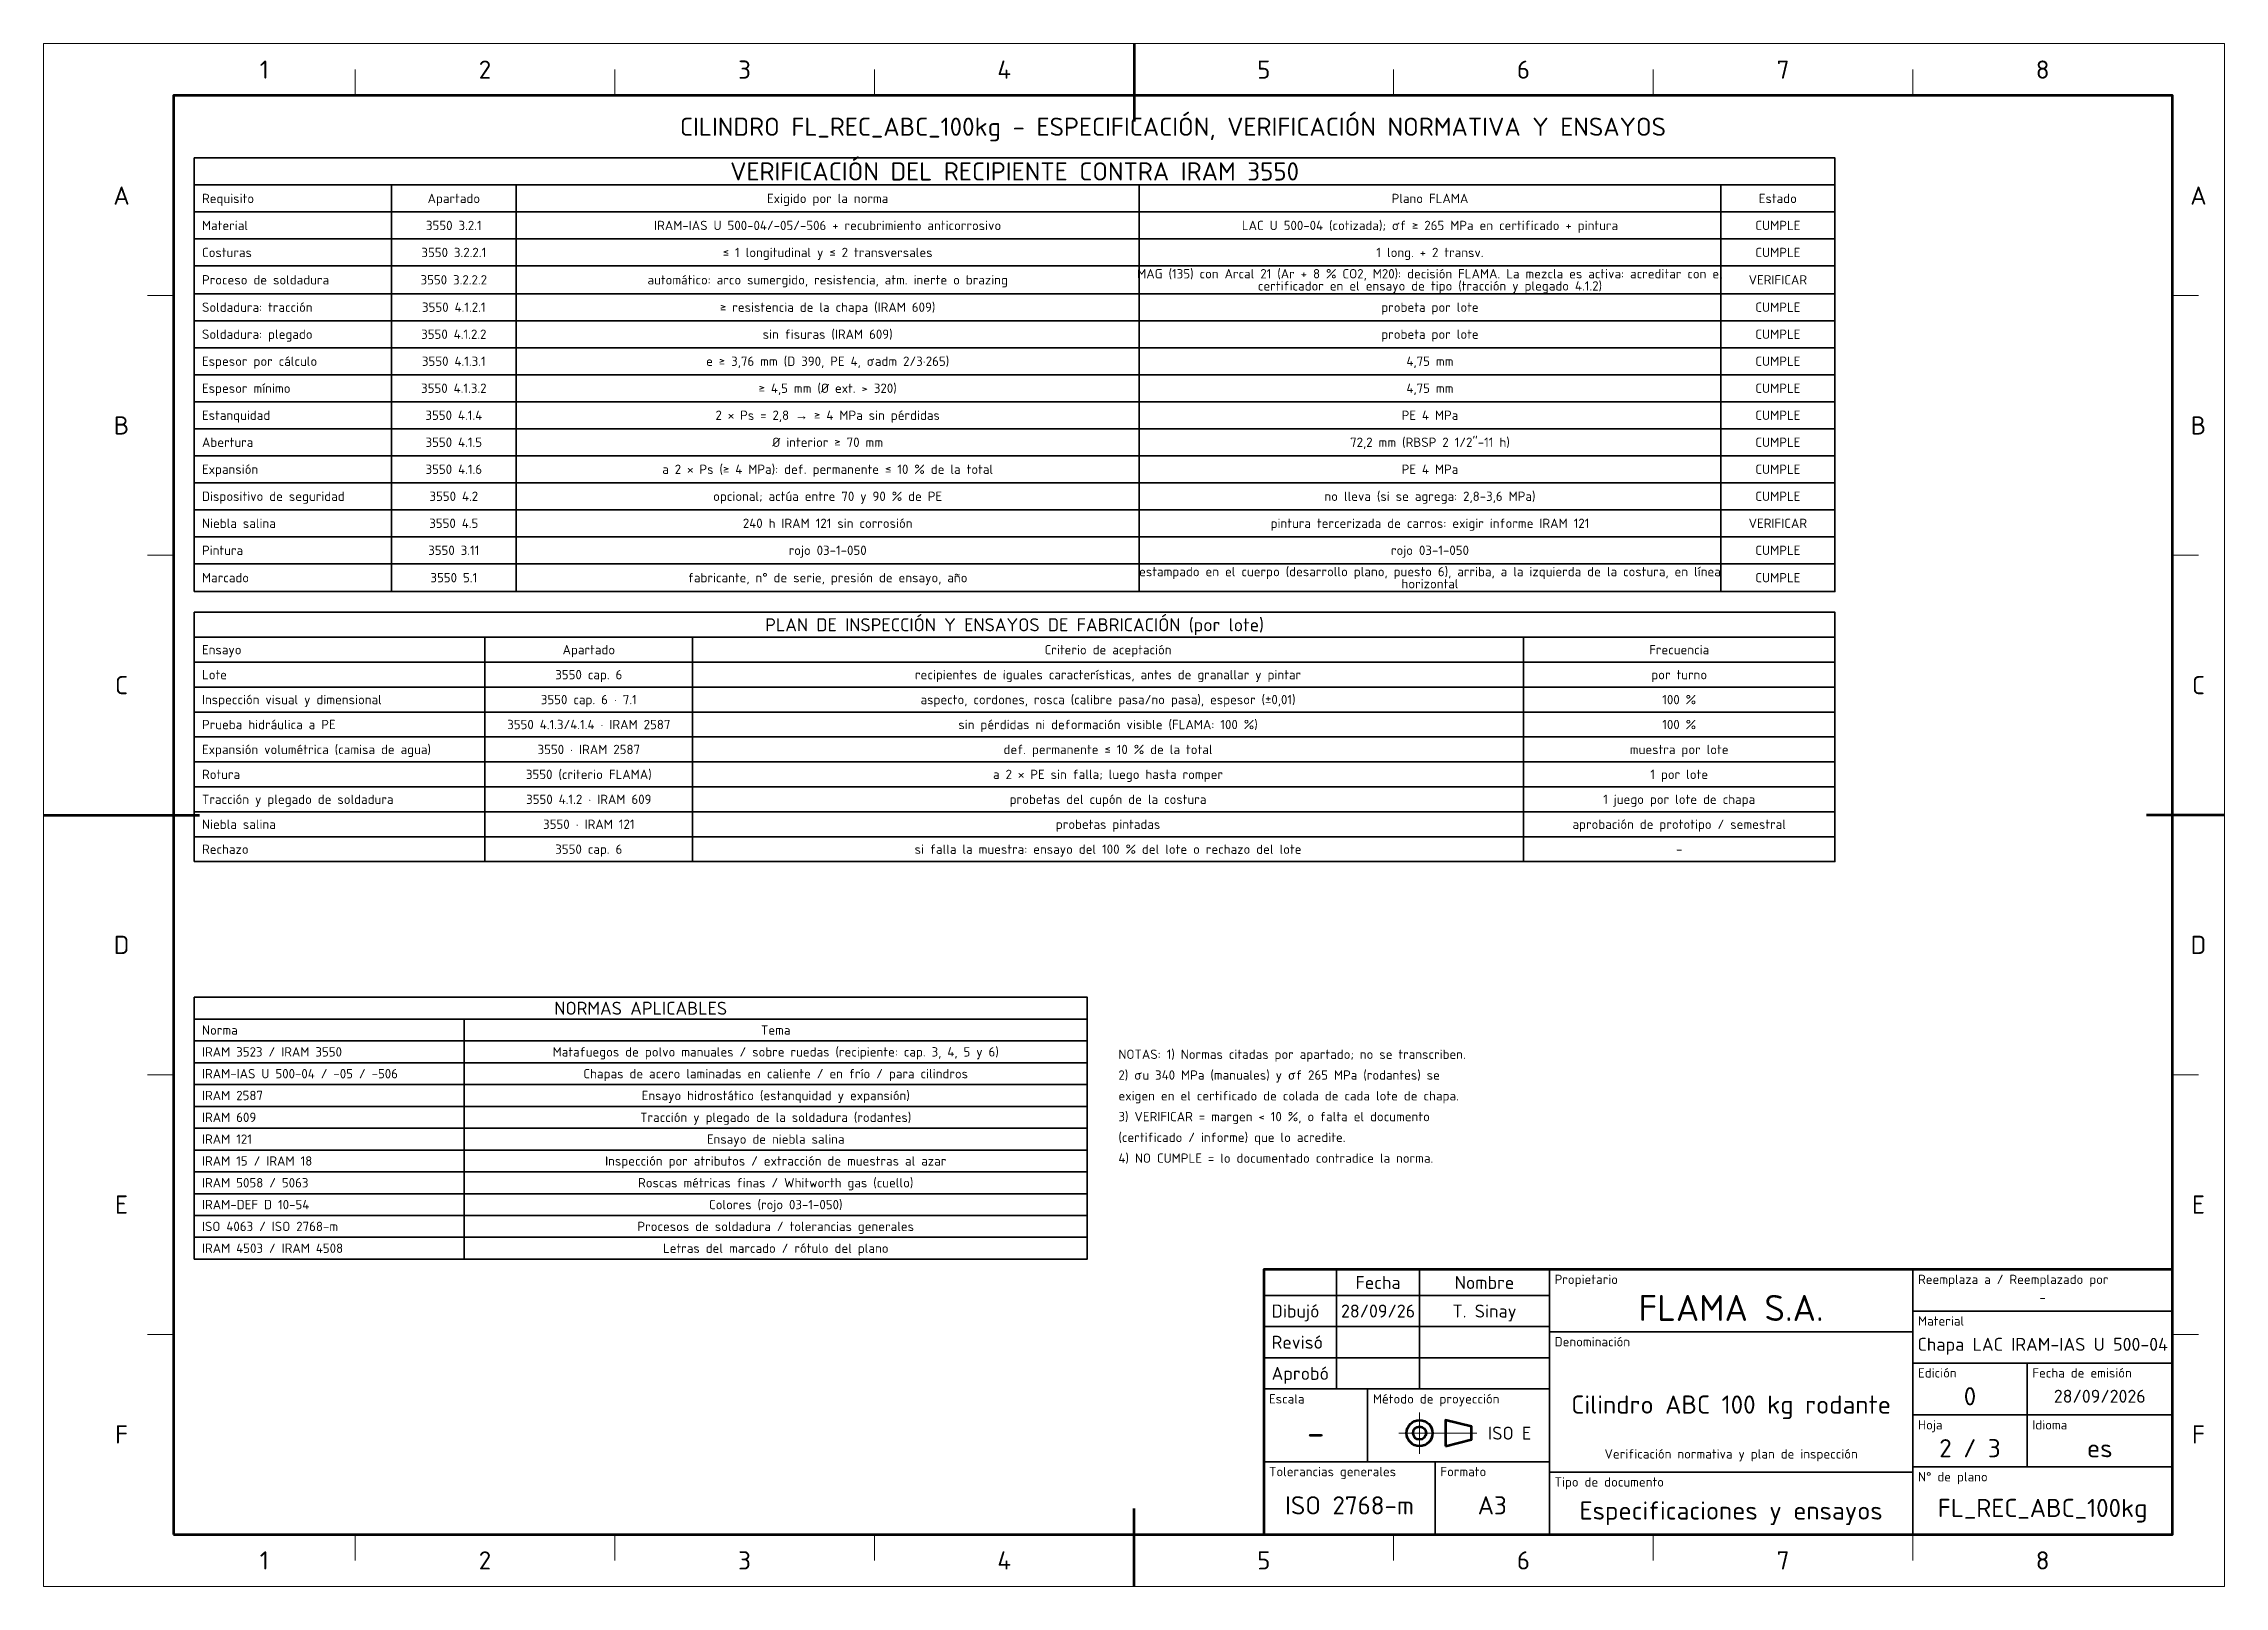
# Paper-space layout 'Hoja2_Especificaciones' of a CAD drawing. Header units: millimetres. Extents: x 0 to 420, y 0 to 297.
# The model-space entities are those that its viewports show. They can reach past a viewport. Long polylines and large blocks are cut down to what shows.
import ezdxf
from ezdxf.enums import TextEntityAlignment as Align

# ---------------------------------------------------------------- set-up
doc = ezdxf.new("R2010")
doc.units = ezdxf.units.MM
doc.linetypes.add('IRAM-F-TRAZO-PUNTO', pattern=[20, 15, -2, 1, -2])
for name, color, linetype, lineweight in [('01-VISIBLE', 7, 'CONTINUOUS', 70), ('03-EJE', 1, 'IRAM-F-TRAZO-PUNTO', 18), ('06-TEXTO', 7, 'CONTINUOUS', 25), ('07-RECUADRO', 7, 'CONTINUOUS', 70), ('08-FINA', 5, 'CONTINUOUS', 18), ('10-ROTULO', 7, 'CONTINUOUS', 35), ('11-TEXTO-ROTULO', 7, 'CONTINUOUS', 25)]:
    doc.layers.add(name, color=color, linetype=linetype, lineweight=lineweight)
doc.styles.add('ISO3098', font='isocpeur.ttf')

msp = doc.modelspace()

# ---------------------------------------------------------------- linework, layer by layer
at = {"layer": '01-VISIBLE'}
msp.add_lwpolyline([(924, 27), (929, 28.25), (929, 30.75), (924, 32)], close=True, dxfattribs=at)
for radius in [2.5, 1.25]:
    msp.add_circle((919, 29.5), radius, dxfattribs=at)
at = {"layer": '03-EJE'}
for p, q in [((915, 29.5), (930.5, 29.5)), ((919, 25.5), (919, 33.5))]:
    msp.add_line(p, q, dxfattribs=at)
at = {"layer": '07-RECUADRO'}
for p, q in [((864, 297), (864, 282)), ((654, 148.5), (684, 148.5)), ((1074, 148.5), (1059, 148.5)), ((864, 0), (864, 15))]:
    msp.add_line(p, q, dxfattribs=at)
for points in [[(679, 10), (1064, 10), (1064, 287), (679, 287)], [(889, 10), (1064, 10), (1064, 61), (889, 61)]]:
    msp.add_lwpolyline(points, close=True, dxfattribs=at)
at = {"layer": '08-FINA'}
for p, q in [((714, 287), (714, 292)), ((764, 287), (764, 292)), ((814, 287), (814, 292)), ((914, 287), (914, 292)), ((964, 287), (964, 292)), ((1014, 287), (1014, 292)), ((679, 248.5), (674, 248.5)), ((1064, 248.5), (1069, 248.5)), ((679, 198.5), (674, 198.5)), ((1064, 198.5), (1069, 198.5)), ((679, 98.5), (674, 98.5)), ((1064, 98.5), (1069, 98.5)), ((679, 48.5), (674, 48.5)), ((1064, 48.5), (1069, 48.5)), ((714, 10), (714, 5)), ((764, 10), (764, 5)), ((814, 10), (814, 5)), ((914, 10), (914, 5)), ((964, 10), (964, 5)), ((1014, 10), (1014, 5))]:
    msp.add_line(p, q, dxfattribs=at)
msp.add_lwpolyline([(654, 0), (1074, 0), (1074, 297), (654, 297)], close=True, dxfattribs=at)
at = {"layer": '10-ROTULO'}
for points in [[(683, 269.8), (999, 269.8), (999, 275), (683, 275)], [(683, 264.6), (721, 264.6), (721, 269.8), (683, 269.8)], [(721, 264.6), (745, 264.6), (745, 269.8), (721, 269.8)], [(745, 264.6), (865, 264.6), (865, 269.8), (745, 269.8)], [(865, 264.6), (977, 264.6), (977, 269.8), (865, 269.8)], [(977, 264.6), (999, 264.6), (999, 269.8), (977, 269.8)], [(683, 259.4), (721, 259.4), (721, 264.6), (683, 264.6)], [(721, 259.4), (745, 259.4), (745, 264.6), (721, 264.6)], [(745, 259.4), (865, 259.4), (865, 264.6), (745, 264.6)], [(865, 259.4), (977, 259.4), (977, 264.6), (865, 264.6)], [(977, 259.4), (999, 259.4), (999, 264.6), (977, 264.6)], [(683, 254.2), (721, 254.2), (721, 259.4), (683, 259.4)], [(721, 254.2), (745, 254.2), (745, 259.4), (721, 259.4)], [(745, 254.2), (865, 254.2), (865, 259.4), (745, 259.4)], [(865, 254.2), (977, 254.2), (977, 259.4), (865, 259.4)], [(977, 254.2), (999, 254.2), (999, 259.4), (977, 259.4)], [(683, 248.86), (721, 248.86), (721, 254.2), (683, 254.2)], [(721, 248.86), (745, 248.86), (745, 254.2), (721, 254.2)], [(745, 248.86), (865, 248.86), (865, 254.2), (745, 254.2)], [(865, 248.86), (977, 248.86), (977, 254.2), (865, 254.2)], [(977, 248.86), (999, 248.86), (999, 254.2), (977, 254.2)], [(683, 243.66), (721, 243.66), (721, 248.86), (683, 248.86)], [(721, 243.66), (745, 243.66), (745, 248.86), (721, 248.86)], [(745, 243.66), (865, 243.66), (865, 248.86), (745, 248.86)], [(865, 243.66), (977, 243.66), (977, 248.86), (865, 248.86)], [(977, 243.66), (999, 243.66), (999, 248.86), (977, 248.86)], [(683, 238.46), (721, 238.46), (721, 243.66), (683, 243.66)], [(721, 238.46), (745, 238.46), (745, 243.66), (721, 243.66)], [(745, 238.46), (865, 238.46), (865, 243.66), (745, 243.66)], [(865, 238.46), (977, 238.46), (977, 243.66), (865, 243.66)], [(977, 238.46), (999, 238.46), (999, 243.66), (977, 243.66)], [(683, 233.26), (721, 233.26), (721, 238.46), (683, 238.46)], [(721, 233.26), (745, 233.26), (745, 238.46), (721, 238.46)], [(745, 233.26), (865, 233.26), (865, 238.46), (745, 238.46)], [(865, 233.26), (977, 233.26), (977, 238.46), (865, 238.46)], [(977, 233.26), (999, 233.26), (999, 238.46), (977, 238.46)], [(683, 228.06), (721, 228.06), (721, 233.26), (683, 233.26)], [(721, 228.06), (745, 228.06), (745, 233.26), (721, 233.26)], [(745, 228.06), (865, 228.06), (865, 233.26), (745, 233.26)], [(865, 228.06), (977, 228.06), (977, 233.26), (865, 233.26)], [(977, 228.06), (999, 228.06), (999, 233.26), (977, 233.26)], [(683, 222.86), (721, 222.86), (721, 228.06), (683, 228.06)], [(721, 222.86), (745, 222.86), (745, 228.06), (721, 228.06)], [(745, 222.86), (865, 222.86), (865, 228.06), (745, 228.06)], [(865, 222.86), (977, 222.86), (977, 228.06), (865, 228.06)], [(977, 222.86), (999, 222.86), (999, 228.06), (977, 228.06)], [(683, 217.66), (721, 217.66), (721, 222.86), (683, 222.86)], [(721, 217.66), (745, 217.66), (745, 222.86), (721, 222.86)], [(745, 217.66), (865, 217.66), (865, 222.86), (745, 222.86)], [(865, 217.66), (977, 217.66), (977, 222.86), (865, 222.86)], [(977, 217.66), (999, 217.66), (999, 222.86), (977, 222.86)], [(683, 212.46), (721, 212.46), (721, 217.66), (683, 217.66)], [(721, 212.46), (745, 212.46), (745, 217.66), (721, 217.66)], [(745, 212.46), (865, 212.46), (865, 217.66), (745, 217.66)], [(865, 212.46), (977, 212.46), (977, 217.66), (865, 217.66)], [(977, 212.46), (999, 212.46), (999, 217.66), (977, 217.66)], [(683, 207.26), (721, 207.26), (721, 212.46), (683, 212.46)], [(721, 207.26), (745, 207.26), (745, 212.46), (721, 212.46)], [(745, 207.26), (865, 207.26), (865, 212.46), (745, 212.46)], [(865, 207.26), (977, 207.26), (977, 212.46), (865, 212.46)], [(977, 207.26), (999, 207.26), (999, 212.46), (977, 212.46)], [(683, 202.06), (721, 202.06), (721, 207.26), (683, 207.26)], [(721, 202.06), (745, 202.06), (745, 207.26), (721, 207.26)], [(745, 202.06), (865, 202.06), (865, 207.26), (745, 207.26)], [(865, 202.06), (977, 202.06), (977, 207.26), (865, 207.26)], [(977, 202.06), (999, 202.06), (999, 207.26), (977, 207.26)], [(683, 196.86), (721, 196.86), (721, 202.06), (683, 202.06)], [(721, 196.86), (745, 196.86), (745, 202.06), (721, 202.06)], [(745, 196.86), (865, 196.86), (865, 202.06), (745, 202.06)], [(865, 196.86), (977, 196.86), (977, 202.06), (865, 202.06)], [(977, 196.86), (999, 196.86), (999, 202.06), (977, 202.06)], [(683, 191.52), (721, 191.52), (721, 196.86), (683, 196.86)], [(721, 191.52), (745, 191.52), (745, 196.86), (721, 196.86)], [(745, 191.52), (865, 191.52), (865, 196.86), (745, 196.86)], [(865, 191.52), (977, 191.52), (977, 196.86), (865, 196.86)], [(977, 191.52), (999, 191.52), (999, 196.86), (977, 196.86)], [(683, 182.72), (999, 182.72), (999, 187.52), (683, 187.52)], [(683, 177.92), (739, 177.92), (739, 182.72), (683, 182.72)], [(739, 177.92), (779, 177.92), (779, 182.72), (739, 182.72)], [(779, 177.92), (939, 177.92), (939, 182.72), (779, 182.72)], [(939, 177.92), (999, 177.92), (999, 182.72), (939, 182.72)], [(683, 173.12), (739, 173.12), (739, 177.92), (683, 177.92)], [(739, 173.12), (779, 173.12), (779, 177.92), (739, 177.92)], [(779, 173.12), (939, 173.12), (939, 177.92), (779, 177.92)], [(939, 173.12), (999, 173.12), (999, 177.92), (939, 177.92)], [(683, 168.32), (739, 168.32), (739, 173.12), (683, 173.12)], [(739, 168.32), (779, 168.32), (779, 173.12), (739, 173.12)], [(779, 168.32), (939, 168.32), (939, 173.12), (779, 173.12)], [(939, 168.32), (999, 168.32), (999, 173.12), (939, 173.12)], [(683, 163.52), (739, 163.52), (739, 168.32), (683, 168.32)], [(739, 163.52), (779, 163.52), (779, 168.32), (739, 168.32)], [(779, 163.52), (939, 163.52), (939, 168.32), (779, 168.32)], [(939, 163.52), (999, 163.52), (999, 168.32), (939, 168.32)], [(683, 158.72), (739, 158.72), (739, 163.52), (683, 163.52)], [(739, 158.72), (779, 158.72), (779, 163.52), (739, 163.52)], [(779, 158.72), (939, 158.72), (939, 163.52), (779, 163.52)], [(939, 158.72), (999, 158.72), (999, 163.52), (939, 163.52)], [(683, 153.92), (739, 153.92), (739, 158.72), (683, 158.72)], [(739, 153.92), (779, 153.92), (779, 158.72), (739, 158.72)], [(779, 153.92), (939, 153.92), (939, 158.72), (779, 158.72)], [(939, 153.92), (999, 153.92), (999, 158.72), (939, 158.72)], [(683, 149.12), (739, 149.12), (739, 153.92), (683, 153.92)], [(739, 149.12), (779, 149.12), (779, 153.92), (739, 153.92)], [(779, 149.12), (939, 149.12), (939, 153.92), (779, 153.92)], [(939, 149.12), (999, 149.12), (999, 153.92), (939, 153.92)], [(683, 144.32), (739, 144.32), (739, 149.12), (683, 149.12)], [(739, 144.32), (779, 144.32), (779, 149.12), (739, 149.12)], [(779, 144.32), (939, 144.32), (939, 149.12), (779, 149.12)], [(939, 144.32), (999, 144.32), (999, 149.12), (939, 149.12)], [(683, 139.52), (739, 139.52), (739, 144.32), (683, 144.32)], [(739, 139.52), (779, 139.52), (779, 144.32), (739, 144.32)], [(779, 139.52), (939, 139.52), (939, 144.32), (779, 144.32)], [(939, 139.52), (999, 139.52), (999, 144.32), (939, 144.32)], [(683, 109.2), (855, 109.2), (855, 113.4), (683, 113.4)], [(683, 105), (735, 105), (735, 109.2), (683, 109.2)], [(735, 105), (855, 105), (855, 109.2), (735, 109.2)], [(683, 100.8), (735, 100.8), (735, 105), (683, 105)], [(735, 100.8), (855, 100.8), (855, 105), (735, 105)], [(683, 96.6), (735, 96.6), (735, 100.8), (683, 100.8)], [(735, 96.6), (855, 96.6), (855, 100.8), (735, 100.8)], [(683, 92.4), (735, 92.4), (735, 96.6), (683, 96.6)], [(735, 92.4), (855, 92.4), (855, 96.6), (735, 96.6)], [(683, 88.2), (735, 88.2), (735, 92.4), (683, 92.4)], [(735, 88.2), (855, 88.2), (855, 92.4), (735, 92.4)], [(683, 84), (735, 84), (735, 88.2), (683, 88.2)], [(735, 84), (855, 84), (855, 88.2), (735, 88.2)], [(683, 79.8), (735, 79.8), (735, 84), (683, 84)], [(735, 79.8), (855, 79.8), (855, 84), (735, 84)], [(683, 75.6), (735, 75.6), (735, 79.8), (683, 79.8)], [(735, 75.6), (855, 75.6), (855, 79.8), (735, 79.8)], [(683, 71.4), (735, 71.4), (735, 75.6), (683, 75.6)], [(735, 71.4), (855, 71.4), (855, 75.6), (735, 75.6)], [(683, 67.2), (735, 67.2), (735, 71.4), (683, 71.4)], [(735, 67.2), (855, 67.2), (855, 71.4), (735, 71.4)], [(683, 63), (735, 63), (735, 67.2), (683, 67.2)], [(735, 63), (855, 63), (855, 67.2), (735, 67.2)], [(889, 56), (903, 56), (903, 61), (889, 61)], [(903, 56), (919, 56), (919, 61), (903, 61)], [(919, 56), (944, 56), (944, 61), (919, 61)], [(944, 49), (1014, 49), (1014, 61), (944, 61)], [(1014, 53), (1064, 53), (1064, 61), (1014, 61)], [(889, 50), (903, 50), (903, 56), (889, 56)], [(903, 50), (919, 50), (919, 56), (903, 56)], [(919, 50), (944, 50), (944, 56), (919, 56)], [(1014, 43), (1064, 43), (1064, 53), (1014, 53)], [(889, 44), (903, 44), (903, 50), (889, 50)], [(903, 44), (919, 44), (919, 50), (903, 50)], [(919, 44), (944, 44), (944, 50), (919, 50)], [(944, 22), (1014, 22), (1014, 49), (944, 49)], [(889, 38), (903, 38), (903, 44), (889, 44)], [(903, 38), (919, 38), (919, 44), (903, 44)], [(919, 38), (944, 38), (944, 44), (919, 44)], [(1014, 33), (1036, 33), (1036, 43), (1014, 43)], [(1036, 33), (1064, 33), (1064, 43), (1036, 43)], [(889, 24), (909, 24), (909, 38), (889, 38)], [(909, 24), (944, 24), (944, 38), (909, 38)], [(1014, 23), (1036, 23), (1036, 33), (1014, 33)], [(1036, 23), (1064, 23), (1064, 33), (1036, 33)], [(889, 10), (922, 10), (922, 24), (889, 24)], [(922, 10), (944, 10), (944, 24), (922, 24)], [(944, 10), (1014, 10), (1014, 22), (944, 22)], [(1014, 10), (1064, 10), (1064, 23), (1014, 23)]]:
    msp.add_lwpolyline(points, close=True, dxfattribs=at)

# ---------------------------------------------------------------- texts
at = {"layer": '06-TEXTO', "style": 'ISO3098'}
for s, height, p in [('1', 3.5, (696.5, 292)), ('2', 3.5, (739, 292)), ('3', 3.5, (789, 292)), ('4', 3.5, (839, 292)), ('5', 3.5, (889, 292)), ('6', 3.5, (939, 292)), ('7', 3.5, (989, 292)), ('8', 3.5, (1039, 292)), ('CILINDRO FL_REC_ABC_100kg - ESPECIFICACIÓN, VERIFICACIÓN NORMATIVA Y ENSAYOS', 3.5, (871.5, 281)), ('VERIFICACIÓN DEL RECIPIENTE CONTRA IRAM 3550', 3.5, (841, 272.4)), ('A', 3.5, (669, 267.75)), ('A', 3.5, (1069, 267.75)), ('Apartado', 1.8, (733, 267.2)), ('Exigido por la norma', 1.8, (805, 267.2)), ('Plano FLAMA', 1.8, (921, 267.2)), ('Estado', 1.8, (988, 267.2)), ('3550 3.2.1', 1.8, (733, 262)), ('IRAM-IAS U 500-04/-05/-506 + recubrimiento anticorrosivo', 1.8, (805, 262)), ('LAC U 500-04 (cotizada); σf ≥ 265 MPa en certificado + pintura', 1.8, (921, 262)), ('CUMPLE', 1.8, (988, 262)), ('3550 3.2.2.1', 1.8, (733, 256.8)), ('≤ 1 longitudinal y ≤ 2 transversales', 1.8, (805, 256.8)), ('1 long. + 2 transv.', 1.8, (921, 256.8)), ('CUMPLE', 1.8, (988, 256.8)), ('3550 3.2.2.2', 1.8, (733, 251.53)), ('automático: arco sumergido, resistencia, atm. inerte o brazing', 1.8, (805, 251.53)), ('MAG (135) con Arcal 21 (Ar + 8 % CO2, M20): decisión FLAMA. La mezcla es activa: acreditar con el', 1.8, (921, 252.7)), ('VERIFICAR', 1.8, (988, 251.53)), ('certificador en el ensayo de tipo (tracción y plegado 4.1.2)', 1.8, (921, 250.36)), ('3550 4.1.2.1', 1.8, (733, 246.26)), ('≥ resistencia de la chapa (IRAM 609)', 1.8, (805, 246.26)), ('probeta por lote', 1.8, (921, 246.26)), ('CUMPLE', 1.8, (988, 246.26)), ('3550 4.1.2.2', 1.8, (733, 241.06)), ('sin fisuras (IRAM 609)', 1.8, (805, 241.06)), ('probeta por lote', 1.8, (921, 241.06)), ('CUMPLE', 1.8, (988, 241.06)), ('3550 4.1.3.1', 1.8, (733, 235.86)), ('e ≥ 3,76 mm (D 390, PE 4, σadm 2/3·265)', 1.8, (805, 235.86)), ('4,75 mm', 1.8, (921, 235.86)), ('CUMPLE', 1.8, (988, 235.86)), ('3550 4.1.3.2', 1.8, (733, 230.66)), ('≥ 4,5 mm (Ø ext. > 320)', 1.8, (805, 230.66)), ('4,75 mm', 1.8, (921, 230.66)), ('CUMPLE', 1.8, (988, 230.66)), ('B', 3.5, (669, 223.5)), ('3550 4.1.4', 1.8, (733, 225.46)), ('2 × Ps = 2,8 → ≥ 4 MPa sin pérdidas', 1.8, (805, 225.46)), ('PE 4 MPa', 1.8, (921, 225.46)), ('CUMPLE', 1.8, (988, 225.46)), ('B', 3.5, (1069, 223.5)), ('3550 4.1.5', 1.8, (733, 220.26)), ('Ø interior ≥ 70 mm', 1.8, (805, 220.26)), ('72,2 mm (RBSP 2 1/2"-11 h)', 1.8, (921, 220.26)), ('CUMPLE', 1.8, (988, 220.26)), ('3550 4.1.6', 1.8, (733, 215.06)), ('a 2 × Ps (≥ 4 MPa): def. permanente ≤ 10 % de la total', 1.8, (805, 215.06)), ('PE 4 MPa', 1.8, (921, 215.06)), ('CUMPLE', 1.8, (988, 215.06)), ('3550 4.2', 1.8, (733, 209.86)), ('opcional; actúa entre 70 y 90 % de PE', 1.8, (805, 209.86)), ('no lleva (si se agrega: 2,8-3,6 MPa)', 1.8, (921, 209.86)), ('CUMPLE', 1.8, (988, 209.86)), ('3550 4.5', 1.8, (733, 204.66)), ('240 h IRAM 121 sin corrosión', 1.8, (805, 204.66)), ('pintura tercerizada de carros: exigir informe IRAM 121', 1.8, (921, 204.66)), ('VERIFICAR', 1.8, (988, 204.66)), ('3550 3.11', 1.8, (733, 199.46)), ('rojo 03-1-050', 1.8, (805, 199.46)), ('rojo 03-1-050', 1.8, (921, 199.46)), ('CUMPLE', 1.8, (988, 199.46)), ('3550 5.1', 1.8, (733, 194.19)), ('fabricante, n° de serie, presión de ensayo, año', 1.8, (805, 194.19)), ('estampado en el cuerpo (desarrollo plano, puesto 6), arriba, a la izquierda de la costura, en línea', 1.8, (921, 195.36)), ('horizontal', 1.8, (921, 193.02)), ('CUMPLE', 1.8, (988, 194.19)), ('PLAN DE INSPECCIÓN Y ENSAYOS DE FABRICACIÓN (por lote)', 2.5, (841, 185.12)), ('Apartado', 1.8, (759, 180.32)), ('Criterio de aceptación', 1.8, (859, 180.32)), ('Frecuencia', 1.8, (969, 180.32)), ('3550 cap. 6', 1.8, (759, 175.52)), ('recipientes de iguales características, antes de granallar y pintar', 1.8, (859, 175.52)), ('por turno', 1.8, (969, 175.52)), ('C', 3.5, (669, 173.5)), ('C', 3.5, (1069, 173.5)), ('3550 cap. 6 · 7.1', 1.8, (759, 170.72)), ('aspecto, cordones, rosca (calibre pasa/no pasa), espesor (±0,01)', 1.8, (859, 170.72)), ('100 %', 1.8, (969, 170.72)), ('3550 4.1.3/4.1.4 · IRAM 2587', 1.8, (759, 165.92)), ('sin pérdidas ni deformación visible (FLAMA: 100 %)', 1.8, (859, 165.92)), ('100 %', 1.8, (969, 165.92)), ('3550 · IRAM 2587', 1.8, (759, 161.12)), ('def. permanente ≤ 10 % de la total', 1.8, (859, 161.12)), ('muestra por lote', 1.8, (969, 161.12)), ('3550 (criterio FLAMA)', 1.8, (759, 156.32)), ('a 2 × PE sin falla; luego hasta romper', 1.8, (859, 156.32)), ('1 por lote', 1.8, (969, 156.32)), ('3550 4.1.2 · IRAM 609', 1.8, (759, 151.52)), ('probetas del cupón de la costura', 1.8, (859, 151.52)), ('1 juego por lote de chapa', 1.8, (969, 151.52)), ('3550 · IRAM 121', 1.8, (759, 146.72)), ('probetas pintadas', 1.8, (859, 146.72)), ('aprobación de prototipo / semestral', 1.8, (969, 146.72)), ('3550 cap. 6', 1.8, (759, 141.92)), ('si falla la muestra: ensayo del 100 % del lote o rechazo del lote', 1.8, (859, 141.92)), ('-', 1.8, (969, 141.92)), ('D', 3.5, (669, 123.5)), ('D', 3.5, (1069, 123.5)), ('NORMAS APLICABLES', 2.5, (769, 111.3)), ('Tema', 1.8, (795, 107.1)), ('Matafuegos de polvo manuales / sobre ruedas (recipiente: cap. 3, 4, 5 y 6)', 1.8, (795, 102.9)), ('Chapas de acero laminadas en caliente / en frío / para cilindros', 1.8, (795, 98.7)), ('Ensayo hidrostático (estanquidad y expansión)', 1.8, (795, 94.5)), ('Tracción y plegado de la soldadura (rodantes)', 1.8, (795, 90.3)), ('Ensayo de niebla salina', 1.8, (795, 86.1)), ('Inspección por atributos / extracción de muestras al azar', 1.8, (795, 81.9)), ('Roscas métricas finas / Whitworth gas (cuello)', 1.8, (795, 77.7)), ('E', 3.5, (669, 73.5)), ('Colores (rojo 03-1-050)', 1.8, (795, 73.5)), ('E', 3.5, (1069, 73.5)), ('Procesos de soldadura / tolerancias generales', 1.8, (795, 69.3)), ('Letras del marcado / rótulo del plano', 1.8, (795, 65.1)), ('F', 3.5, (669, 29.25)), ('F', 3.5, (1069, 29.25)), ('1', 3.5, (696.5, 5)), ('2', 3.5, (739, 5)), ('3', 3.5, (789, 5)), ('4', 3.5, (839, 5)), ('5', 3.5, (889, 5)), ('6', 3.5, (939, 5)), ('7', 3.5, (989, 5)), ('8', 3.5, (1039, 5))]:
    msp.add_text(s, height=height, dxfattribs=at).set_placement(p, align=Align.MIDDLE_CENTER)
for s, p in [('Requisito', (684.5, 267.2)), ('Material', (684.5, 262)), ('Costuras', (684.5, 256.8)), ('Proceso de soldadura', (684.5, 251.53)), ('Soldadura: tracción', (684.5, 246.26)), ('Soldadura: plegado', (684.5, 241.06)), ('Espesor por cálculo', (684.5, 235.86)), ('Espesor mínimo', (684.5, 230.66)), ('Estanquidad', (684.5, 225.46)), ('Abertura', (684.5, 220.26)), ('Expansión', (684.5, 215.06)), ('Dispositivo de seguridad', (684.5, 209.86)), ('Niebla salina', (684.5, 204.66)), ('Pintura', (684.5, 199.46)), ('Marcado', (684.5, 194.19)), ('Ensayo', (684.5, 180.32)), ('Lote', (684.5, 175.52)), ('Inspección visual y dimensional', (684.5, 170.72)), ('Prueba hidráulica a PE', (684.5, 165.92)), ('Expansión volumétrica (camisa de agua)', (684.5, 161.12)), ('Rotura', (684.5, 156.32)), ('Tracción y plegado de soldadura', (684.5, 151.52)), ('Niebla salina', (684.5, 146.72)), ('Rechazo', (684.5, 141.92)), ('Norma', (684.5, 107.1)), ('IRAM 3523 / IRAM 3550', (684.5, 102.9)), ('IRAM-IAS U 500-04 / -05 / -506', (684.5, 98.7)), ('IRAM 2587', (684.5, 94.5)), ('IRAM 609', (684.5, 90.3)), ('IRAM 121', (684.5, 86.1)), ('IRAM 15 / IRAM 18', (684.5, 81.9)), ('IRAM 5058 / 5063', (684.5, 77.7)), ('IRAM-DEF D 10-54', (684.5, 73.5)), ('ISO 4063 / ISO 2768-m', (684.5, 69.3)), ('IRAM 4503 / IRAM 4508', (684.5, 65.1))]:
    msp.add_text(s, height=1.8, dxfattribs=at).set_placement(p, align=Align.MIDDLE_LEFT)
for s, p in [('NOTAS: 1) Normas citadas por apartado; no se transcriben.', (861, 101)), ('2) σu 340 MPa (manuales) y σf 265 MPa (rodantes) se', (861, 97)), ('exigen en el certificado de colada de cada lote de chapa.', (861, 93)), ('3) VERIFICAR = margen < 10 %, o falta el documento', (861, 89)), ('(certificado / informe) que lo acredite.', (861, 85)), ('4) NO CUMPLE = lo documentado contradice la norma.', (861, 81))]:
    msp.add_text(s, height=1.8, dxfattribs=at).set_placement(p, align=Align.BOTTOM_LEFT)
at = {"layer": '11-TEXTO-ROTULO', "style": 'ISO3098'}
for s, height, p in [('Fecha', 2.5, (911, 58.5)), ('Nombre', 2.5, (931.5, 58.5)), ('FLAMA S.A.', 5, (979, 53.6)), ('-', 1.8, (1039, 55.6)), ('28/09/26', 2.5, (911, 53)), ('T. Sinay', 2.5, (931.5, 53)), ('Chapa LAC IRAM-IAS U 500-04', 2.5, (1039, 46.6)), ('0', 3.5, (1025, 36.6)), ('28/09/2026', 2.5, (1050, 36.6)), ('Cilindro ABC 100 kg rodante', 3.5, (979, 35)), ('-', 5, (899, 29.6)), ('Verificación normativa y plan de inspección', 1.8, (979, 25.5)), ('2 / 3', 3.5, (1025, 26.6)), ('es', 3.5, (1050, 26.6)), ('ISO 2768-m', 3.5, (905.5, 15.6)), ('A3', 3.5, (933, 15.6)), ('FL_REC_ABC_100kg', 3.5, (1039, 15.1)), ('Especificaciones y ensayos', 3.5, (979, 14.6))]:
    msp.add_text(s, height=height, dxfattribs=at).set_placement(p, align=Align.MIDDLE_CENTER)
for s, p in [('Propietario', (945, 60)), ('Reemplaza a / Reemplazado por', (1015, 60)), ('Material', (1015, 52)), ('Denominación', (945, 48)), ('Edición', (1015, 42)), ('Fecha de emisión', (1037, 42)), ('Escala', (890, 37)), ('Método de proyección', (910, 37)), ('Hoja', (1015, 32)), ('Idioma', (1037, 32)), ('Tolerancias generales', (890, 23)), ('Formato', (923, 23)), ('Tipo de documento', (945, 21)), ('N° de plano', (1015, 22))]:
    msp.add_text(s, height=1.8, dxfattribs=at).set_placement(p, align=Align.TOP_LEFT)
for s, p in [('Dibujó', (890.5, 53)), ('Revisó', (890.5, 47)), ('Aprobó', (890.5, 41))]:
    msp.add_text(s, height=2.5, dxfattribs=at).set_placement(p, align=Align.MIDDLE_LEFT)
msp.add_text('ISO E', height=2.5, dxfattribs=at).set_placement((940.5, 29.5), align=Align.MIDDLE_RIGHT)

psp = doc.layouts.new('Hoja2_Especificaciones')

# ---------------------------------------------------------------- viewports
at = {"layer": 'VIEWPORTS'}
psp.add_viewport(center=(210, 148.5), size=(420, 297), view_center_point=(864, 148.5), view_height=297, dxfattribs=at)

doc.saveas('drawing.dxf')
